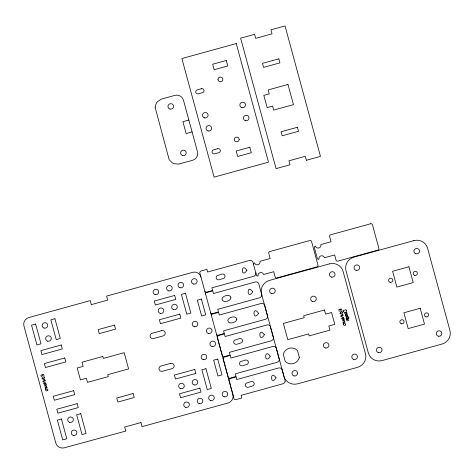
<?xml version="1.0" encoding="UTF-8"?>
<svg xmlns="http://www.w3.org/2000/svg" width="474" height="474" viewBox="0 0 474 474"><rect width="100%" height="100%" fill="white"/><g stroke="black" fill="none" stroke-linecap="round" stroke-linejoin="round"><path stroke-width="0.71" d="M345.451 315.18L345.913 314.647L346.464 314.985A0.735 0.711 -18.4 0 1 346.535 315.257A1.061 1.025 -18.4 0 0 346.666 315.797L347.442 315.773M344.989 313.101L345.078 312.929A1.41 1.363 -18.4 0 1 345.327 312.668L345.534 312.532A4.337 4.195 -18.4 0 1 345.931 312.425A0.96 0.93 -18.4 0 1 346.69 312.55A0.788 0.764 -18.4 0 1 346.95 312.858A1.44 1.392 -18.4 0 1 347.069 313.249A0.77 0.741 -18.4 0 1 346.891 313.895A3.413 3.306 -18.4 0 1 346.618 314.114M44.906 380.385L44.752 379.253L42.885 379.609M46.736 387.139L46.588 386.002L44.722 386.357M342.785 314.902L342.601 313.752L340.77 314.12M344.622 321.65L344.438 320.507L342.601 320.868M347.798 318.741L348.206 318.226A0.835 0.806 -18.4 0 0 348.26 317.764M41.913 378.874L44.349 378.199A0.616 0.593 -18.4 0 0 44.526 377.618M339.793 313.385L342.228 312.716A0.616 0.593 -18.4 0 0 342.412 312.135M188.859 120.046L182.911 121.682L186.134 133.544L192.083 131.902M306.388 160.271L320.465 156.39L285.028 25.946L270.95 29.821L272.04 33.844L255.687 38.347L254.597 34.329L240.62 38.175L276.058 168.626L290.035 164.774L288.956 160.799L305.309 156.296L306.4 160.313M219.213 279.826L224.321 278.114L225.114 276.295L224.475 274.724L223.479 274.096L222.028 274.049L216.92 275.761L216.263 276.739L216.185 278.161L216.968 279.346L218.615 279.891M43.223 380.853L45.196 380.308M45.362 380.918L42.63 381.671L45.948 383.051L43.193 383.816M45.06 387.602L47.027 387.057M45.237 388.259L47.21 387.72M341.108 315.364L343.075 314.819M236.733 344.32L241.841 342.613L242.635 340.794L242.001 339.218L241.005 338.596L239.548 338.549L234.44 340.255L233.783 341.239L233.706 342.661L234.494 343.84L236.135 344.385M343.241 315.429L340.51 316.182L343.828 317.568L341.073 318.327M345.907 316.893L347.875 316.348M346.506 319.097L348.882 318.309L348.775 317.005A0.598 0.581 -18.4 0 0 348.2 316.899M346.678 319.731L348.645 319.186M342.939 322.113L344.912 321.568M348.988 320.448L347.78 320.785A1.149 1.114 -18.4 0 1 347.122 320.833A0.764 0.741 -18.4 0 1 346.998 319.683M343.123 322.776L345.09 322.231M242.575 365.821L247.677 364.115L248.471 362.296L247.837 360.72L246.841 360.098L245.39 360.044L240.282 361.757L239.625 362.74L239.548 364.156L240.33 365.341L241.977 365.887M248.417 387.317L253.519 385.611L254.313 383.792L253.679 382.222L252.683 381.594L251.226 381.546L246.124 383.253L245.467 384.236L245.384 385.658L246.172 386.837L247.813 387.382M141.021 422.541L124.668 427.056L125.758 431.073L64.381 447.8A7.045 6.82 -18.4 0 1 55.814 443.077L23.925 325.964A7.027 6.802 -18.4 0 1 28.914 317.527L90.238 300.599L91.328 304.622L107.681 300.107L106.591 296.09L193.054 272.224L195.412 272.106L197.741 272.977A7.466 7.228 -18.4 0 1 200.081 275.246A7.288 7.057 -18.4 0 1 200.923 277.13M346.239 316.146L345.83 316.051A1.167 1.132 -18.4 0 1 345.481 315.186M204.845 291.433L205.307 292.008L206.492 292.18L212.63 290.485L211.908 287.837L254.147 276.176L255.575 274.985L255.919 273.788A1.979 1.914 -18.4 0 0 255.824 272.87M210.687 312.935L211.149 313.504L212.334 313.681L218.473 311.987L217.75 309.338L259.989 297.678L261.417 296.487L261.761 295.29A1.979 1.914 -18.4 0 0 261.666 294.366L258.804 283.861A1.979 1.914 -18.4 0 0 258.419 283.019L257.228 282.048L255.687 281.876L213.448 293.53L212.725 290.882L206.587 292.577L205.657 293.335L205.544 294.064M216.523 334.437L216.991 335.005L218.17 335.177L224.309 333.483L223.586 330.834L265.831 319.18L267.259 317.983L267.603 316.786A1.979 1.914 -18.4 0 0 267.508 315.868L264.646 305.363A1.979 1.914 -18.4 0 0 264.261 304.515L263.07 303.55L261.524 303.372L219.284 315.032L218.561 312.384L212.423 314.078L211.499 314.831L211.386 315.566M345.842 312.449L346.322 314.215A3.365 3.259 -18.4 0 1 345.913 314.268M343.597 311.347L343.348 310.44L346.067 309.694L346.34 310.748M341.979 310.814L341.47 308.947L338.78 309.688L339.271 311.495M343.034 318.244L343.514 320.009A3.365 3.259 -18.4 0 1 343.099 320.063A0.954 0.918 -18.4 0 1 342.163 318.889L342.264 318.724A1.41 1.363 -18.4 0 1 342.512 318.463L342.726 318.327A4.337 4.195 -18.4 0 1 343.123 318.22A0.96 0.93 -18.4 0 1 343.875 318.344A0.788 0.764 -18.4 0 1 344.136 318.652A1.44 1.392 -18.4 0 1 344.26 319.043A0.77 0.741 -18.4 0 1 344.077 319.683A3.413 3.306 -18.4 0 1 343.81 319.909M340.083 309.338L340.403 310.523M44.094 376.303L43.59 374.436L40.9 375.177L41.386 376.978M45.149 383.727L45.628 385.492A3.365 3.259 -18.4 0 1 45.22 385.552A0.954 0.918 -18.4 0 1 44.278 384.378L44.384 384.213A1.41 1.363 -18.4 0 1 44.633 383.946L44.84 383.81A4.337 4.195 -18.4 0 1 45.237 383.703A0.96 0.93 -18.4 0 1 45.996 383.833A0.788 0.764 -18.4 0 1 46.256 384.136A1.44 1.392 -18.4 0 1 46.375 384.533A0.77 0.741 -18.4 0 1 46.197 385.172A3.413 3.306 -18.4 0 1 45.925 385.392M42.198 374.827L42.524 376.012M140.968 422.624L142.058 426.647L228.545 402.876L230.168 402.011L231.887 400.163A7.661 7.412 -18.4 0 0 232.912 397.769L233.084 396.448A7.187 6.956 -18.4 0 0 232.853 394.409L199.69 272.319L200.745 271.081L206.883 269.386L207.606 272.035L249.845 260.374L251.386 260.552L252.583 261.518A1.979 1.914 -18.4 0 1 252.962 262.365L256.387 275.074A1.41 1.363 -18.4 0 0 258.105 276.016A2.82 2.731 -18.4 0 1 260.108 272.633A2.82 2.731 -18.4 0 1 263.544 274.517L273.741 271.709L275.169 276.982A1.41 1.363 -18.4 0 0 276.887 277.924L316.999 266.88A1.41 1.363 -18.4 0 0 318.001 265.185L311.554 241.467A1.41 1.363 -18.4 0 0 309.836 240.525L269.73 251.57A1.41 1.363 -18.4 0 0 268.728 253.264L270.162 258.531L259.965 261.34A2.82 2.731 -18.4 0 1 257.963 264.729A2.82 2.731 -18.4 0 1 254.526 262.839A1.41 1.363 -18.4 0 0 253.525 264.533M45.836 389.587A1.09 1.055 -18.4 0 1 47.892 390.126M45.664 389.515A1.055 1.019 -18.4 0 0 47.127 390.777L47.276 390.73A0.912 0.883 -18.4 0 0 47.809 390.126M45.261 388.686A0.64 0.622 -18.4 0 1 45.557 388.206M45.51 388.988A0.693 0.67 -18.4 0 1 45.303 388.692M44.574 377.6A0.989 0.96 -18.4 0 0 43.3 377.067A1.44 1.398 -18.4 0 0 42.601 377.417A0.776 0.747 -18.4 0 0 42.861 378.613M343.721 324.103A1.09 1.055 -18.4 0 1 345.771 324.643M343.543 324.032A1.055 1.019 -18.4 0 0 345.007 325.288L345.161 325.241A0.912 0.883 -18.4 0 0 345.694 324.637M343.146 323.203A0.64 0.622 -18.4 0 1 343.437 322.723M343.389 323.505A0.693 0.67 -18.4 0 1 343.182 323.203M342.459 312.111A0.989 0.96 -18.4 0 0 341.185 311.578A1.44 1.398 -18.4 0 0 340.486 311.928A0.776 0.747 -18.4 0 0 340.741 313.124M346.512 319.097A2.577 2.494 -18.4 0 1 346.15 318.167M346.239 318.167A1.043 1.007 -18.4 0 1 348.248 317.77M347.596 315.299A0.687 0.664 -18.4 0 1 347.525 315.643M346.956 314.298A0.966 0.936 -18.4 0 1 347.513 315.287M345.913 314.292A0.954 0.918 -18.4 0 1 344.971 313.101M346.476 310.737A1.546 1.499 -18.4 0 1 343.46 311.388M155.105 107.26L169.153 159.661L172.115 162.718A9.99 9.676 -18.4 0 0 174.296 163.743L178.716 164.081L192.491 160.313A7.051 6.826 -18.4 0 0 197.498 151.852L183.438 100.097A7.051 6.826 -18.4 0 0 174.853 95.381L161.089 99.196L157.457 101.756A9.99 9.676 -18.4 0 0 156.094 103.753L155.105 107.26M230.951 297.796C230.856 301.203 222.288 303.384 221.968 299.076C222.069 295.669 230.625 293.489 230.951 297.796M236.793 319.298C236.698 322.699 228.13 324.886 227.81 320.578C227.911 317.165 236.461 314.985 236.793 319.298M246.883 270.287C241.047 279.666 240.579 261.304 246.883 270.287M252.725 291.788C246.889 301.162 246.421 282.8 252.725 291.788M258.567 313.284C252.725 322.664 252.263 304.302 258.567 313.284M264.403 334.786C258.567 344.16 258.105 325.804 264.403 334.786M270.245 356.282C264.409 365.661 263.941 347.3 270.245 356.282M273.445 338.288L273.095 339.485L271.667 340.676L229.428 352.336L230.151 354.985L224.012 356.679L222.833 356.507L222.365 355.933L217.228 337.061L217.815 335.799L224.403 333.88L225.126 336.534L267.366 324.874L268.912 325.046L270.103 326.017A1.979 1.914 -18.4 0 1 270.488 326.859L273.344 337.364A1.979 1.914 -18.4 0 1 273.445 338.288M276.087 377.784C270.245 387.157 269.783 368.802 276.087 377.784M279.281 359.79L278.937 360.981L277.509 362.177L235.27 373.832L235.993 376.48L229.854 378.175L228.669 378.003L228.207 377.434L223.07 358.563L223.651 357.301L230.246 355.382L230.968 358.03L273.208 346.37L274.748 346.547L275.945 347.513A1.979 1.914 -18.4 0 1 276.324 348.36L279.186 358.865A1.979 1.914 -18.4 0 1 279.281 359.79M285.123 381.286L284.779 382.482L283.351 383.673L241.112 395.334L241.829 397.982L235.691 399.677L234.512 399.505L234.043 398.93L228.906 380.059L229.493 378.797L236.088 376.877L236.804 379.532L279.05 367.871L280.59 368.043L281.781 369.015A1.979 1.914 -18.4 0 1 282.166 369.856L285.028 380.361A1.979 1.914 -18.4 0 1 285.123 381.286M217.963 79.188C217.53 82.138 222.318 82.749 222.798 79.905C223.692 76.67 218.206 75.97 217.963 79.188M239.198 139.338C239.329 142.378 234.245 142.668 234.245 139.504C234.126 136.447 239.186 136.216 239.198 139.338M35.621 324.044L31.545 325.17L36.931 344.93L41.007 343.804L35.621 324.044M54.925 318.712L50.848 319.837L56.234 339.603L60.311 338.472L54.925 318.712M61.235 344.995L40.841 350.63L41.919 354.582L62.313 348.947L61.235 344.995M161.699 330.645L152.184 333.281A2.82 2.731 -18.4 0 0 150.187 336.664A2.82 2.731 -18.4 0 0 153.629 338.549L163.133 335.912A2.82 2.731 -18.4 0 0 165.136 332.523A2.82 2.731 -18.4 0 0 161.693 330.645M64.76 357.947L44.372 363.582L45.451 367.534L65.839 361.899L64.76 357.947M236.265 43.561L181.886 58.539L214.106 177.134L268.485 162.155L236.265 43.561M226.252 60.482L212.654 64.227L214.147 69.708L227.739 65.963L226.252 60.482M278.836 58.853L262.483 63.356L263.574 67.373L279.927 62.87L278.836 58.853M201.391 88.721L197.314 89.841A2.115 2.05 -18.4 0 0 195.809 92.383A2.115 2.05 -18.4 0 0 198.387 93.793L202.469 92.673A2.115 2.05 -18.4 0 0 203.968 90.131A2.115 2.05 -18.4 0 0 201.391 88.721M287.985 84.461L268.195 89.912L269.268 93.864L263.828 95.357L267.158 107.616L272.597 106.117L273.67 110.069L293.459 104.624L287.985 84.461M217.696 148.729L213.614 149.855A2.115 2.05 -18.4 0 0 212.115 152.391A2.115 2.05 -18.4 0 0 214.692 153.807L218.769 152.681A2.115 2.05 -18.4 0 0 220.274 150.145A2.115 2.05 -18.4 0 0 217.696 148.729M297.423 127.263L281.07 131.772L282.16 135.789L298.513 131.286L297.423 127.263M249.822 147.242L236.224 150.987L237.717 156.467L251.309 152.723L249.822 147.242M370.721 223.752L330.615 234.802A1.41 1.363 -18.4 0 0 329.614 236.49L331.048 241.764L320.851 244.572A2.82 2.731 -18.4 0 1 318.848 247.955A2.82 2.731 -18.4 0 1 315.411 246.071A1.41 1.363 -18.4 0 0 314.41 247.76L317.272 258.306A1.41 1.363 -18.4 0 0 318.99 259.248A2.82 2.731 -18.4 0 1 320.993 255.865A2.82 2.731 -18.4 0 1 324.429 257.749L334.626 254.941L336.06 260.214A1.41 1.363 -18.4 0 0 337.778 261.156L377.885 250.112A1.41 1.363 -18.4 0 0 378.886 248.417L372.44 224.7A1.41 1.363 -18.4 0 0 370.721 223.752M174.687 295.432L154.293 301.049L155.365 305.001L175.759 299.384L174.687 295.432M185.476 293.288L181.4 294.413L186.768 314.179L190.844 313.053L185.476 293.288M201.409 299.047L197.326 300.166L201.622 315.98L205.704 314.86L201.409 299.047M329.371 263.894L269.552 280.371A11.281 10.926 -18.4 0 0 261.535 293.904L283.914 376.273A11.281 10.926 -18.4 0 0 297.654 383.816L357.473 367.344A11.281 10.926 -18.4 0 0 365.484 353.805L343.111 271.442A11.281 10.926 -18.4 0 0 329.371 263.894M413.82 240.632L354.001 257.109A11.281 10.926 -18.4 0 0 345.984 270.648L368.363 353.012A11.281 10.926 -18.4 0 0 382.103 360.56L441.922 344.083A11.281 10.926 -18.4 0 0 449.933 330.544L427.56 248.18A11.281 10.926 -18.4 0 0 413.82 240.632M114.489 325.111L98.136 329.626L99.232 333.643L115.585 329.134L114.489 325.111M179.77 314.144L159.377 319.76L160.449 323.712L180.843 318.095L179.77 314.144M408.92 266.773L392.602 271.264L396.898 287.078L413.215 282.587L408.92 266.773M102.822 356.466L82.02 362.207L83.157 366.372L77.209 368.014L80.438 379.87L86.387 378.228L87.512 382.364L108.309 376.623L107.776 374.661L128.602 368.914L124.182 352.68L103.356 358.427L102.822 356.466M324.483 309.996L303.68 315.725L304.213 317.687L283.381 323.428L287.795 339.668L308.627 333.927L309.161 335.888L329.963 330.159L328.826 325.994L334.774 324.358L331.557 312.496L325.608 314.132L324.483 309.996M73.66 390.689L53.266 396.288L54.332 400.246L74.732 394.641L73.66 390.689M217.708 359.055L213.632 360.181L217.927 375.995L222.004 374.869L217.708 359.055M194.796 369.453L174.402 375.07L175.475 379.028L195.869 373.411L194.796 369.453M420.195 308.284L403.884 312.775L408.179 328.589L424.491 324.098L420.195 308.284M77.167 403.647L56.773 409.246L57.84 413.204L78.24 407.599L77.167 403.647M205.953 368.671L201.877 369.791L207.245 389.557L211.327 388.437L205.953 368.671M133.117 393.515L116.764 398.03L117.854 402.047L134.207 397.532L133.117 393.515M61.436 418.986L57.354 420.106L62.71 439.878L66.787 438.758L61.436 418.986M80.746 413.684L76.664 414.803L82.02 434.575L86.096 433.455L80.746 413.684M199.88 388.17L179.486 393.787L180.558 397.739L200.952 392.122L199.88 388.17M170.599 363.386L161.077 365.993A2.82 2.731 -18.4 0 0 159.068 369.37A2.82 2.731 -18.4 0 0 162.505 371.261L172.026 368.659A2.82 2.731 -18.4 0 0 174.035 365.276A2.82 2.731 -18.4 0 0 170.599 363.386M299.337 357.39L297.476 350.547A8.218 7.951 -18.4 0 0 283.316 354.392L285.2 361.342A8.218 7.951 -18.4 0 0 299.337 357.39M160.259 313.338A2.82 2.731 -18.4 0 0 163.72 309.931A2.82 2.731 -18.4 0 0 159.021 308.775A2.82 2.731 -18.4 0 0 160.259 313.338M173.751 309.623A2.82 2.731 -18.4 0 0 177.211 306.216A2.82 2.731 -18.4 0 0 172.512 305.06A2.82 2.731 -18.4 0 0 173.751 309.623M194.257 326.728A2.82 2.731 -18.4 0 0 197.717 323.321A2.82 2.731 -18.4 0 0 193.019 322.166A2.82 2.731 -18.4 0 0 194.257 326.728M180.09 287.765A2.82 2.731 -18.4 0 0 183.551 284.359A2.82 2.731 -18.4 0 0 178.852 283.197A2.82 2.731 -18.4 0 0 180.09 287.765M210.723 400.512A2.82 2.731 -18.4 0 0 214.183 397.111A2.82 2.731 -18.4 0 0 209.484 395.95A2.82 2.731 -18.4 0 0 210.723 400.512M185.808 407.373A2.82 2.731 -18.4 0 0 189.268 403.972A2.82 2.731 -18.4 0 0 184.57 402.811A2.82 2.731 -18.4 0 0 185.808 407.373M199.299 403.658A2.82 2.731 -18.4 0 0 202.754 400.257A2.82 2.731 -18.4 0 0 198.055 399.096A2.82 2.731 -18.4 0 0 199.299 403.658M194.216 384.947A2.82 2.731 -18.4 0 0 197.67 381.54A2.82 2.731 -18.4 0 0 192.971 380.385A2.82 2.731 -18.4 0 0 194.216 384.947M180.724 388.662A2.82 2.731 -18.4 0 0 184.185 385.255A2.82 2.731 -18.4 0 0 179.486 384.1A2.82 2.731 -18.4 0 0 180.724 388.662M155.176 294.627A2.82 2.731 -18.4 0 0 158.636 291.22A2.82 2.731 -18.4 0 0 153.937 290.058A2.82 2.731 -18.4 0 0 155.176 294.627M168.667 290.912A2.82 2.731 -18.4 0 0 172.127 287.505A2.82 2.731 -18.4 0 0 167.429 286.343A2.82 2.731 -18.4 0 0 168.667 290.912M203.228 359.665A2.82 2.731 -18.4 0 0 206.688 356.264A2.82 2.731 -18.4 0 0 201.989 355.103A2.82 2.731 -18.4 0 0 203.228 359.665M44.171 328.103A2.82 2.731 -18.4 0 0 47.631 324.696A2.82 2.731 -18.4 0 0 42.933 323.541A2.82 2.731 -18.4 0 0 44.171 328.103M47.738 341.173A2.82 2.731 -18.4 0 0 51.192 337.766A2.82 2.731 -18.4 0 0 46.493 336.611A2.82 2.731 -18.4 0 0 47.738 341.173M73.334 435.452A2.82 2.731 -18.4 0 0 76.794 432.045A2.82 2.731 -18.4 0 0 72.095 430.884A2.82 2.731 -18.4 0 0 73.334 435.452M69.791 422.37A2.82 2.731 -18.4 0 0 73.251 418.969A2.82 2.731 -18.4 0 0 68.552 417.807A2.82 2.731 -18.4 0 0 69.791 422.37M193.582 284.05A2.82 2.731 -18.4 0 0 197.042 280.644A2.82 2.731 -18.4 0 0 192.343 279.482A2.82 2.731 -18.4 0 0 193.582 284.05M224.214 396.797A2.82 2.731 -18.4 0 0 227.668 393.396A2.82 2.731 -18.4 0 0 222.97 392.235A2.82 2.731 -18.4 0 0 224.214 396.797M212.026 346.518A2.82 2.731 -18.4 0 0 215.486 343.111A2.82 2.731 -18.4 0 0 210.782 341.95A2.82 2.731 -18.4 0 0 212.026 346.518M208.471 333.441A2.82 2.731 -18.4 0 0 211.931 330.04A2.82 2.731 -18.4 0 0 207.233 328.879A2.82 2.731 -18.4 0 0 208.471 333.441M312.739 301.523A2.82 2.731 -18.4 0 0 316.194 298.116A2.82 2.731 -18.4 0 0 311.495 296.961A2.82 2.731 -18.4 0 0 312.739 301.523M325.365 348.011A2.82 2.731 -18.4 0 0 328.826 344.604A2.82 2.731 -18.4 0 0 324.127 343.443A2.82 2.731 -18.4 0 0 325.365 348.011M414.744 275.388A2.115 2.05 -18.4 0 0 417.339 272.834A2.115 2.05 -18.4 0 0 413.814 271.969A2.115 2.05 -18.4 0 0 414.744 275.388M390.138 282.273A2.115 2.05 -18.4 0 0 392.733 279.719A2.115 2.05 -18.4 0 0 389.207 278.848A2.115 2.05 -18.4 0 0 390.138 282.273M401.413 323.783A2.115 2.05 -18.4 0 0 404.008 321.224A2.115 2.05 -18.4 0 0 400.483 320.359A2.115 2.05 -18.4 0 0 401.413 323.783M426.019 316.899A2.115 2.05 -18.4 0 0 428.615 314.345A2.115 2.05 -18.4 0 0 425.089 313.474A2.115 2.05 -18.4 0 0 426.019 316.899M271.673 293.566A2.82 2.731 -18.4 0 0 275.133 290.165A2.82 2.731 -18.4 0 0 270.435 289.004A2.82 2.731 -18.4 0 0 271.673 293.566M331.498 277.094A2.82 2.731 -18.4 0 0 334.952 273.688A2.82 2.731 -18.4 0 0 330.254 272.526A2.82 2.731 -18.4 0 0 331.498 277.094M356.122 270.31A2.82 2.731 -18.4 0 0 359.582 266.903A2.82 2.731 -18.4 0 0 354.884 265.742A2.82 2.731 -18.4 0 0 356.122 270.31M415.947 253.833A2.82 2.731 -18.4 0 0 419.401 250.426A2.82 2.731 -18.4 0 0 414.703 249.271A2.82 2.731 -18.4 0 0 415.947 253.833M294.052 375.929A2.82 2.731 -18.4 0 0 297.506 372.528A2.82 2.731 -18.4 0 0 292.808 371.367A2.82 2.731 -18.4 0 0 294.052 375.929M353.871 359.458A2.82 2.731 -18.4 0 0 357.331 356.051A2.82 2.731 -18.4 0 0 352.632 354.89A2.82 2.731 -18.4 0 0 353.871 359.458M378.501 352.674A2.82 2.731 -18.4 0 0 381.955 349.267A2.82 2.731 -18.4 0 0 377.257 348.106A2.82 2.731 -18.4 0 0 378.501 352.674M438.32 336.196A2.82 2.731 -18.4 0 0 441.78 332.789A2.82 2.731 -18.4 0 0 437.081 331.634A2.82 2.731 -18.4 0 0 438.32 336.196M245.455 120.674A2.82 2.731 -18.4 0 0 248.909 117.274A2.82 2.731 -18.4 0 0 244.211 116.112A2.82 2.731 -18.4 0 0 245.455 120.674M241.9 107.604A2.82 2.731 -18.4 0 0 245.36 104.197A2.82 2.731 -18.4 0 0 240.662 103.036A2.82 2.731 -18.4 0 0 241.9 107.604M204.561 117.89A2.82 2.731 -18.4 0 0 208.015 114.483A2.82 2.731 -18.4 0 0 203.316 113.322A2.82 2.731 -18.4 0 0 204.561 117.89M208.11 130.96A2.82 2.731 -18.4 0 0 211.57 127.559A2.82 2.731 -18.4 0 0 206.871 126.398A2.82 2.731 -18.4 0 0 208.11 130.96M170.042 109.073A2.82 2.731 -18.4 0 0 173.502 105.666A2.82 2.731 -18.4 0 0 168.803 104.505A2.82 2.731 -18.4 0 0 170.042 109.073M182.668 155.555A2.82 2.731 -18.4 0 0 186.128 152.154A2.82 2.731 -18.4 0 0 181.429 150.993A2.82 2.731 -18.4 0 0 182.668 155.555"/></g></svg>
